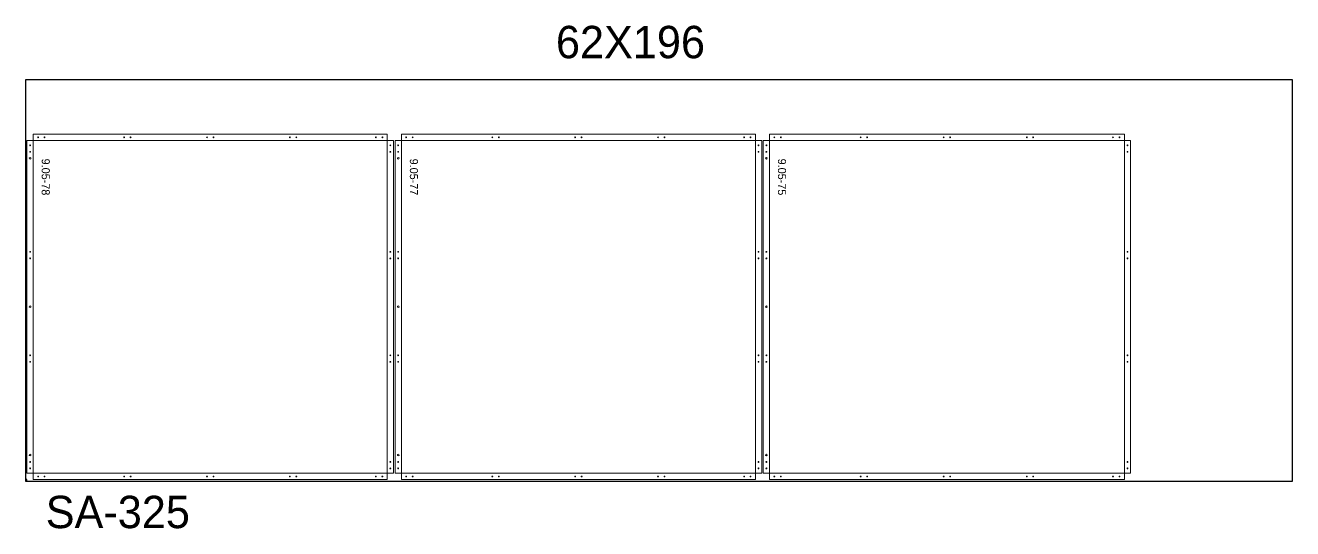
# Model space of a CAD drawing. Header units: inches. Extents: x 332 to 13969, y 521 to 599.
# Drawn here: x 12093.3 to 12289.3, y 521.7 to 599.4 of the extents above; entities that cross this region are included whole.
import ezdxf

# ---------------------------------------------------------------- set-up
doc = ezdxf.new("R2010")
doc.units = ezdxf.units.IN
doc.header["$MEASUREMENT"] = 0
for name, color, linetype, lineweight in [('ACM_Layer 1_Router Offset_Panel Cut', 1, 'Continuous', 9), ('ACM_Layer 3_Open Offset Countour_Route Lines', 4, 'Continuous', 9), ('ACM_Layer 4_Drill Centers_Rivet Holes', 3, 'Continuous', 9), ('ACM_Layer 5_Drill Centers_Weep Holes', 6, 'Continuous', 9)]:
    doc.layers.add(name, color=color, linetype=linetype, lineweight=lineweight)
doc.layers.add('ACM_Reference_Text', color=7, linetype='Continuous')
doc.styles.add('ER_Basic_SS', font='', dxfattribs={"height": 1.25})
doc.styles.get('ER_Basic_SS').set_extended_font_data('ER_Basic_SS')

# ---------------------------------------------------------------- blocks, each defined once
blk = doc.blocks.new('*U149')
for p, q in [((-97.75, -34.23), (-98, -34.23)), ((-97.75, -34.48), (-97.75, -34.23))]:
    blk.add_line(p, q)
blk.add_lwpolyline([(-98, -34.48), (98, -34.48), (98, 27.52), (-98, 27.52)], close=True)
at = {"insert": (-15.94, 35.85), "char_height": 5, "attachment_point": 1}
blk.add_mtext_dynamic_manual_height_columns('62X196', width=43.9641, gutter_width=1, heights=[0], dxfattribs=at)
blk = doc.blocks.new('*U150')
at = {"color": 0, "linetype": 'ByBlock', "lineweight": -2, "transparency": 16777216}
blk.add_blockref('*U149', (6160, 0), dxfattribs=at)

msp = doc.modelspace()

# ---------------------------------------------------------------- linework, layer by layer
at = {"layer": 'ACM_Layer 1_Router Offset_Panel Cut'}
for points in [[(12093.57, 581.63), (12093.57, 530.22), (12094.54, 530.22), (12094.54, 529.25), (12149.29, 529.25), (12149.29, 530.22), (12150.26, 530.22), (12150.26, 581.63), (12149.29, 581.63), (12149.29, 582.6), (12094.54, 582.6), (12094.54, 581.63)], [(12150.51, 581.63), (12150.51, 530.22), (12151.48, 530.22), (12151.48, 529.25), (12206.23, 529.25), (12206.23, 530.22), (12207.2, 530.22), (12207.2, 581.63), (12206.23, 581.63), (12206.23, 582.6), (12151.48, 582.6), (12151.48, 581.63)], [(12207.45, 581.63), (12207.45, 530.22), (12208.41, 530.22), (12208.41, 529.25), (12263.29, 529.25), (12263.29, 530.22), (12264.26, 530.22), (12264.26, 581.63), (12263.29, 581.63), (12263.29, 582.6), (12208.41, 582.6), (12208.41, 581.63)]]:
    msp.add_lwpolyline(points, close=True, dxfattribs=at)
at = {"layer": 'ACM_Layer 3_Open Offset Countour_Route Lines'}
for p, q in [((12094.54, 582.6), (12094.54, 529.25)), ((12149.29, 582.6), (12149.29, 529.25)), ((12151.48, 582.6), (12151.48, 529.25)), ((12206.23, 582.6), (12206.23, 529.25)), ((12208.41, 582.6), (12208.41, 529.25)), ((12263.29, 582.6), (12263.29, 529.25)), ((12093.57, 581.63), (12150.26, 581.63)), ((12150.51, 581.63), (12207.2, 581.63)), ((12207.45, 581.63), (12264.26, 581.63)), ((12093.57, 530.22), (12150.26, 530.22)), ((12150.51, 530.22), (12207.2, 530.22)), ((12207.45, 530.22), (12264.26, 530.22))]:
    msp.add_line(p, q, dxfattribs=at)
at = {"layer": 'ACM_Layer 4_Drill Centers_Rivet Holes'}
for centre in [(12095.29, 582.11), (12096.29, 582.11), (12108.6, 582.11), (12109.6, 582.11), (12121.41, 582.11), (12122.41, 582.11), (12134.23, 582.11), (12135.23, 582.11), (12147.54, 582.11), (12148.54, 582.11), (12152.23, 582.11), (12153.23, 582.11), (12165.54, 582.11), (12166.54, 582.11), (12178.35, 582.11), (12179.35, 582.11), (12191.16, 582.11), (12192.16, 582.11), (12204.48, 582.11), (12205.48, 582.11), (12209.16, 582.11), (12210.16, 582.11), (12222.51, 582.11), (12223.51, 582.11), (12235.35, 582.11), (12236.35, 582.11), (12248.2, 582.11), (12249.2, 582.11), (12261.54, 582.11), (12262.54, 582.11), (12094.06, 580.88), (12149.77, 580.88), (12150.99, 580.88), (12206.71, 580.88), (12207.93, 580.88), (12263.77, 580.88), (12094.06, 579.88), (12149.77, 579.88), (12150.99, 579.88), (12206.71, 579.88), (12207.93, 579.88), (12263.77, 579.88), (12094.06, 564.41), (12094.06, 563.41), (12149.77, 564.41), (12149.77, 563.41), (12150.99, 564.41), (12150.99, 563.41), (12206.71, 564.41), (12206.71, 563.41), (12207.93, 564.41), (12207.93, 563.41), (12263.77, 564.41), (12263.77, 563.41), (12094.06, 548.44), (12094.06, 547.44), (12149.77, 548.44), (12149.77, 547.44), (12150.99, 548.44), (12150.99, 547.44), (12206.71, 548.44), (12206.71, 547.44), (12207.93, 548.44), (12207.93, 547.44), (12263.77, 548.44), (12263.77, 547.44), (12094.06, 531.97), (12149.77, 531.97), (12150.99, 531.97), (12206.71, 531.97), (12207.93, 531.97), (12263.77, 531.97), (12094.06, 530.97), (12095.29, 529.73), (12096.29, 529.73), (12108.6, 529.73), (12109.6, 529.73), (12121.41, 529.73), (12122.41, 529.73), (12134.23, 529.73), (12135.23, 529.73), (12147.54, 529.73), (12148.54, 529.73), (12149.77, 530.97), (12150.99, 530.97), (12152.23, 529.73), (12153.23, 529.73), (12165.54, 529.73), (12166.54, 529.73), (12178.35, 529.73), (12179.35, 529.73), (12191.16, 529.73), (12192.16, 529.73), (12204.48, 529.73), (12205.48, 529.73), (12206.71, 530.97), (12207.93, 530.97), (12209.16, 529.73), (12210.16, 529.73), (12222.51, 529.73), (12223.51, 529.73), (12235.35, 529.73), (12236.35, 529.73), (12248.2, 529.73), (12249.2, 529.73), (12261.54, 529.73), (12262.54, 529.73), (12263.77, 530.97)]:
    msp.add_circle(centre, 0.0625, dxfattribs=at)
at = {"layer": 'ACM_Layer 5_Drill Centers_Weep Holes'}
for centre in [(12094.06, 578.88), (12150.99, 578.88), (12207.93, 578.88), (12094.06, 555.95), (12150.99, 555.95), (12207.93, 555.95), (12094.06, 533.03), (12150.99, 533.03), (12207.93, 533.03)]:
    msp.add_circle(centre, 0.125, dxfattribs=at)

# ---------------------------------------------------------------- block references
msp.add_blockref('*U150', (6031.32, 563.48))

# ---------------------------------------------------------------- texts
at = {"insert": (12096.47, 526.74), "char_height": 5, "attachment_point": 1}
msp.add_mtext_dynamic_manual_height_columns('SA-325', width=43.9641, gutter_width=1, heights=[0], dxfattribs=at)
at = {"layer": 'ACM_Reference_Text', "style": 'ER_Basic_SS'}
for s, p in [('9.05-78', (12095.85, 578.82)), ('9.05-77', (12152.79, 578.82)), ('9.05-75', (12209.72, 578.82))]:
    msp.add_text(s, height=1.25, rotation=270, dxfattribs=at).set_placement(p)

doc.saveas('drawing.dxf')
